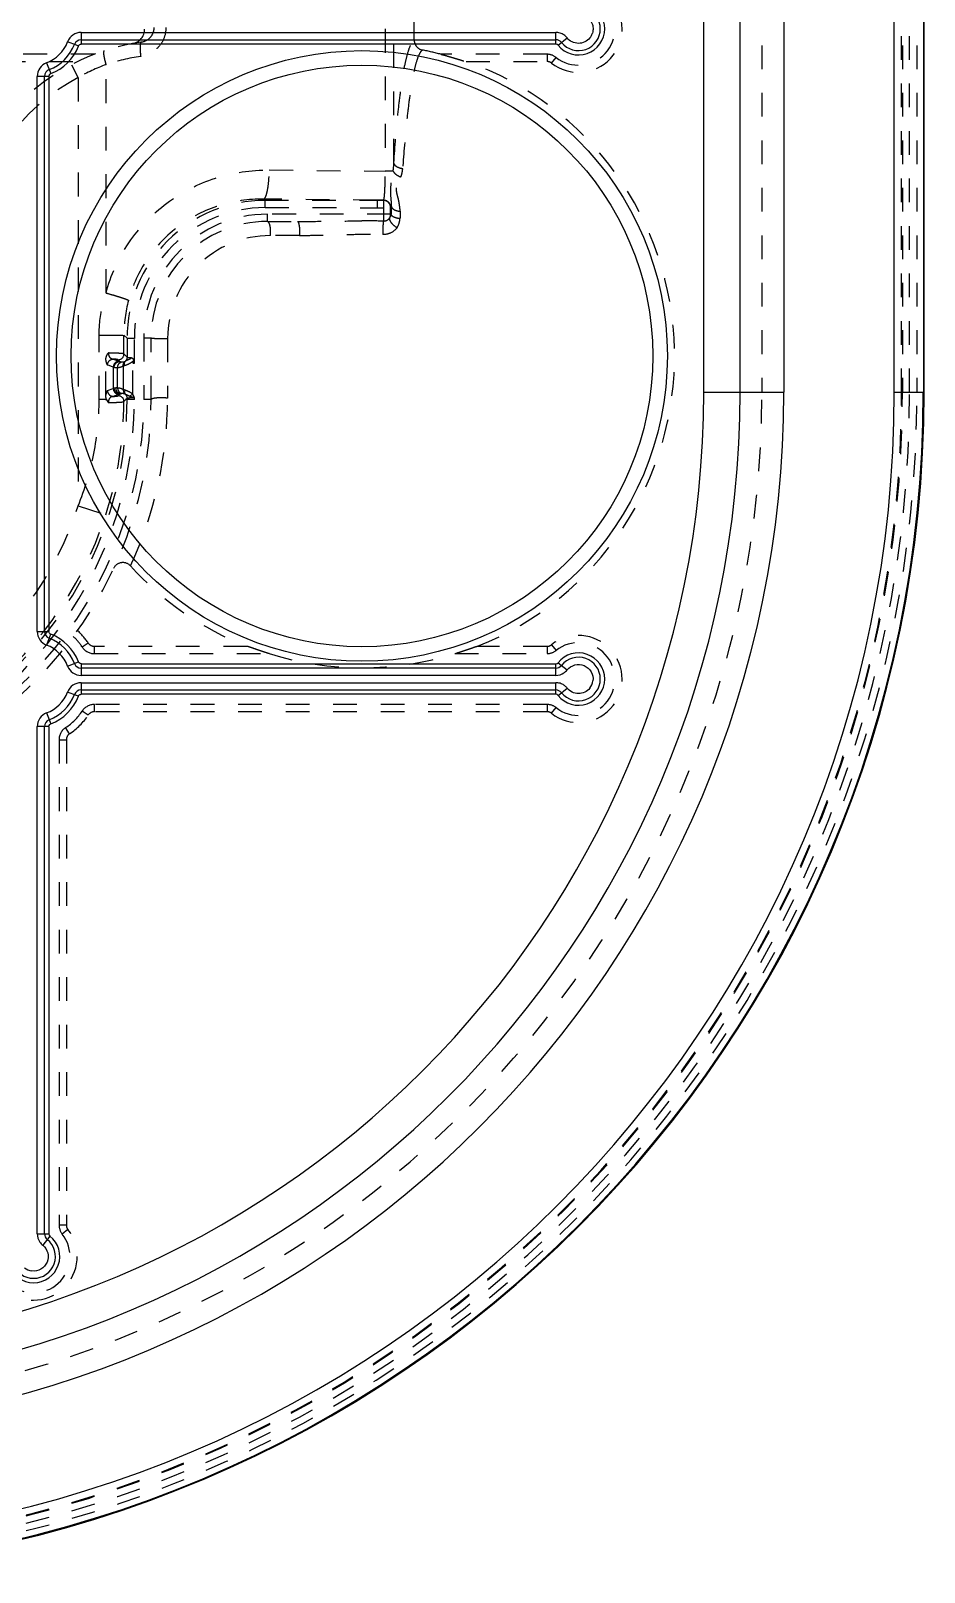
# Model space of a CAD drawing. Header units: millimetres. Extents: x -840 to 1682, y -9216 to -2117.
# Drawn here: x 1199.7 to 1261.2, y -2613 to -2507 of the extents above; entities that cross this region are included whole.
import ezdxf

# ---------------------------------------------------------------- set-up
doc = ezdxf.new("R2010")
doc.units = ezdxf.units.MM
doc.header["$LTSCALE"] = 16.335
doc.linetypes.add('HIDDEN', pattern=[0.2, 0.1, -0.1])
doc.layers.get('0').update_dxf_attribs({"linetype": 'CONTINUOUS'})
doc.layers.add('DEFAULT_2', color=8, linetype='HIDDEN')

msp = doc.modelspace()

# ---------------------------------------------------------------- linework, layer by layer
at = {"color": 7, "linetype": 'Continuous'}
for p, q in [((1246.015, -2531.862), (1246.015, -2481.862)), ((1248.515, -2531.862), (1248.515, -2481.862)), ((1251.515, -2481.862), (1251.515, -2531.862)), ((1259.117, -2531.862), (1259.117, -2481.862)), ((1261.115, -2481.862), (1261.115, -2531.862)), ((1261.171, -2531.862), (1261.171, -2481.862)), ((1203.208, -2507.112), (1235.841, -2507.112)), ((1203.208, -2507.112), (1203.208, -2507.912)), ((1235.843, -2507.912), (1235.843, -2507.112)), ((1202.885, -2507.989), (1202.274, -2507.755)), ((1203.018, -2508.051), (1202.885, -2507.989)), ((1203.208, -2507.612), (1235.843, -2507.612)), ((1235.843, -2507.912), (1203.208, -2507.912)), ((1235.999, -2507.987), (1236.623, -2507.487)), ((1200.832, -2509.198), (1201.118, -2509.945)), ((1200.989, -2510.132), (1200.189, -2510.132)), ((1200.189, -2548.317), (1200.189, -2510.132)), ((1200.689, -2548.317), (1200.689, -2510.132)), ((1200.989, -2510.143), (1200.989, -2548.317)), ((1246.015, -2531.862), (1251.515, -2531.862)), ((1259.117, -2531.862), (1261.171, -2531.862)), ((1200.189, -2548.317), (1200.989, -2548.317)), ((1201.065, -2548.64), (1200.832, -2549.251)), ((1201.127, -2548.507), (1201.065, -2548.64)), ((1202.274, -2550.693), (1203.021, -2550.407)), ((1203.208, -2550.536), (1203.208, -2551.336)), ((1203.22, -2550.536), (1235.843, -2550.536)), ((1235.843, -2551.336), (1235.843, -2550.536)), ((1235.999, -2550.461), (1236.623, -2550.961)), ((1235.843, -2550.836), (1203.208, -2550.836)), ((1235.843, -2551.336), (1203.208, -2551.336)), ((1203.208, -2551.836), (1235.841, -2551.836)), ((1203.208, -2551.836), (1203.208, -2552.636)), ((1235.843, -2552.636), (1235.843, -2551.836)), ((1202.885, -2552.712), (1202.274, -2552.479)), ((1203.018, -2552.774), (1202.885, -2552.712)), ((1203.208, -2552.336), (1235.843, -2552.336)), ((1235.843, -2552.636), (1203.208, -2552.636)), ((1235.999, -2552.711), (1236.623, -2552.211)), ((1200.832, -2553.921), (1201.118, -2554.668)), ((1200.989, -2554.855), (1200.189, -2554.855)), ((1200.189, -2589.745), (1200.189, -2554.855)), ((1200.689, -2589.745), (1200.689, -2554.855)), ((1200.989, -2554.867), (1200.989, -2589.745)), ((1200.189, -2589.745), (1200.989, -2589.745)), ((1201.064, -2589.901), (1200.564, -2590.526))]:
    msp.add_line(p, q, dxfattribs=at)
for radius in [21, 20]:
    msp.add_circle((1222.515, -2529.362), radius, dxfattribs=at)
for centre, radius, start, end in [((1237.404, -2506.862), 1.8, 218.68219, 141.31781), ((1237.404, -2506.862), 1.5, 218.68219, 141.31781), ((1203.208, -2508.112), 1, 90, 159.07517), ((1235.84, -2508.129), 1.016, 73.10685, 89.9714), ((1235.845, -2508.107), 0.994, 55.775, 73.01794), ((1237.404, -2506.862), 1, 321.31781, 343.17908), ((1199.939, -2506.862), 2.5, 290.92483, 339.07517), ((1199.939, -2506.862), 3, 290.92483, 339.07517), ((1199.939, -2506.862), 3.3, 290.92483, 338.98658), ((1203.208, -2508.112), 0.5, 90, 159.07517), ((1235.843, -2508.112), 0.5, 38.68219, 90), ((1235.843, -2508.112), 0.2, 38.68219, 90), ((1201.189, -2510.132), 1, 110.92483, 180), ((1201.189, -2510.132), 0.5, 110.92483, 180), ((1180.015, -2531.862), 81.156, 270, 0), ((1180.015, -2531.862), 81.099, 270, 0), ((1180.015, -2531.862), 79.102, 270, 0), ((1180.015, -2531.862), 71.5, 270, 0), ((1180.015, -2531.862), 68.5, 270, 0), ((1180.015, -2531.862), 66, 270, 0), ((1201.189, -2548.317), 1, 180, 249.07517), ((1201.189, -2548.317), 0.5, 180, 249.07517), ((1199.939, -2551.586), 3.3, 20.92483, 68.98658), ((1199.939, -2551.586), 2.5, 20.92483, 69.07517), ((1199.939, -2551.586), 3, 20.92483, 69.07517), ((1203.208, -2550.336), 1, 200.92483, 270), ((1203.208, -2550.336), 0.5, 200.92483, 270), ((1235.843, -2550.336), 0.2, 270, 321.31781), ((1235.843, -2550.336), 0.5, 270, 321.31781), ((1237.404, -2551.586), 1.8, 218.68219, 141.31781), ((1237.404, -2551.586), 1.5, 218.68219, 141.31781), ((1203.208, -2552.836), 1, 90, 159.07517), ((1235.84, -2552.852), 1.016, 73.10685, 89.9714), ((1235.845, -2552.831), 0.994, 55.775, 73.01794), ((1235.849, -2550.345), 0.988, 304.42455, 321.31266), ((1237.404, -2551.586), 1, 321.31781, 352.37296), ((1199.939, -2551.586), 2.5, 290.92483, 339.07517), ((1199.939, -2551.586), 3, 290.92483, 339.07517), ((1199.939, -2551.586), 3.3, 290.92483, 338.98658), ((1203.208, -2552.836), 0.5, 90, 159.07517), ((1235.843, -2552.836), 0.5, 38.68219, 90), ((1235.843, -2552.836), 0.2, 38.68219, 90), ((1235.854, -2552.815), 0.977, 42.51886, 55.70263), ((1235.876, -2552.794), 0.946, 38.68971, 42.48025), ((1201.189, -2554.855), 1, 110.92483, 180), ((1201.189, -2554.855), 0.5, 110.92483, 180), ((1199.939, -2591.306), 1.8, 128.68219, 51.31781), ((1201.189, -2589.745), 0.5, 180, 231.31781), ((1201.189, -2589.745), 0.2, 180, 231.31781), ((1199.939, -2591.306), 1.5, 128.68219, 51.31781), ((1201.179, -2589.751), 0.988, 214.42455, 231.31266), ((1199.939, -2591.306), 1, 231.31781, 262.37296)]:
    msp.add_arc(centre, radius, start, end, dxfattribs=at)
for points, knots in [([(1236.621, -2506.24), (1236.692, -2506.15), (1236.868, -2505.995), (1237.297, -2505.822), (1237.907, -2505.902), (1238.321, -2506.358), (1238.422, -2506.809), (1238.394, -2507.042), (1238.361, -2507.152)], [0, 0, 0, 0, 0.1258467, 0.2519455, 0.5000042, 0.7480695, 0.8741618, 1, 1, 1, 1]), ([(1238.184, -2507.487), (1238.091, -2507.604), (1237.849, -2507.797), (1237.398, -2507.897), (1236.948, -2507.791), (1236.708, -2507.596), (1236.615, -2507.479)], [0, 0, 0, 0, 0.250023, 0.4999614, 0.7499095, 1, 1, 1, 1]), ([(1236.62, -2550.963), (1236.753, -2550.797), (1237.141, -2550.544), (1237.823, -2550.599), (1238.337, -2551.053), (1238.423, -2551.507), (1238.395, -2551.718)], [0, 0, 0, 0, 0.2501076, 0.5000262, 0.7499522, 1, 1, 1, 1]), ([(1238.184, -2552.211), (1238.091, -2552.327), (1237.849, -2552.52), (1237.398, -2552.62), (1236.948, -2552.514), (1236.708, -2552.319), (1236.615, -2552.203)], [0, 0, 0, 0, 0.250023, 0.4999614, 0.7499095, 1, 1, 1, 1]), ([(1200.562, -2590.522), (1200.728, -2590.656), (1200.98, -2591.043), (1200.926, -2591.726), (1200.472, -2592.239), (1200.018, -2592.326), (1199.806, -2592.297)], [0, 0, 0, 0, 0.2501076, 0.5000262, 0.7499522, 1, 1, 1, 1])]:
    msp.add_open_spline(points, degree=3, knots=knots, dxfattribs=at)
for points in [[(1236.615, -2507.479), (1236.555, -2507.405), (1236.483, -2507.339), (1236.404, -2507.285)], [(1203.02, -2508.046), (1203.028, -2508.021), (1203.042, -2507.999), (1203.059, -2507.98)], [(1203.059, -2507.98), (1203.077, -2507.959), (1203.099, -2507.943), (1203.124, -2507.931)], [(1203.124, -2507.931), (1203.15, -2507.919), (1203.179, -2507.912), (1203.208, -2507.912)], [(1200.989, -2510.143), (1200.986, -2510.09), (1201.008, -2510.031), (1201.045, -2509.993)], [(1201.045, -2509.993), (1201.065, -2509.972), (1201.091, -2509.955), (1201.118, -2509.945)], [(1201.008, -2548.401), (1200.996, -2548.375), (1200.989, -2548.345), (1200.989, -2548.317)], [(1201.056, -2548.466), (1201.036, -2548.448), (1201.019, -2548.426), (1201.008, -2548.401)], [(1201.123, -2548.505), (1201.098, -2548.497), (1201.075, -2548.483), (1201.056, -2548.466)], [(1203.069, -2550.479), (1203.048, -2550.459), (1203.032, -2550.434), (1203.021, -2550.407)], [(1203.22, -2550.536), (1203.167, -2550.538), (1203.108, -2550.517), (1203.069, -2550.479)], [(1235.843, -2551.336), (1236.039, -2551.336), (1236.244, -2551.273), (1236.406, -2551.162)], [(1203.02, -2552.769), (1203.028, -2552.745), (1203.042, -2552.722), (1203.059, -2552.703)], [(1203.059, -2552.703), (1203.077, -2552.683), (1203.099, -2552.666), (1203.124, -2552.654)], [(1203.124, -2552.654), (1203.15, -2552.642), (1203.179, -2552.636), (1203.208, -2552.636)], [(1200.989, -2554.867), (1200.986, -2554.813), (1201.008, -2554.754), (1201.045, -2554.716)], [(1201.045, -2554.716), (1201.065, -2554.695), (1201.091, -2554.678), (1201.118, -2554.668)], [(1200.189, -2589.745), (1200.189, -2589.941), (1200.252, -2590.146), (1200.363, -2590.308)]]:
    msp.add_open_spline(points, degree=3, dxfattribs=at)
at = {"layer": 'DEFAULT_2', "color": 8, "linetype": 'HIDDEN'}
for p, q in [((1250.015, -2481.862), (1250.015, -2531.862)), ((1259.619, -2531.862), (1259.619, -2481.862)), ((1259.674, -2481.862), (1259.674, -2531.862)), ((1260.173, -2531.862), (1260.173, -2481.862)), ((1260.672, -2481.862), (1260.672, -2531.862)), ((1224.117, -2497.072), (1224.117, -2516.653)), ((1224.71, -2516.072), (1224.71, -2497.653)), ((1226.109, -2507.637), (1226.109, -2506.088)), ((1204.13, -2508.612), (1182.941, -2508.612)), ((1184.67, -2509.112), (1202.977, -2509.112)), ((1202.535, -2509.335), (1203.001, -2510.221)), ((1204.916, -2525.034), (1204.916, -2509.325)), ((1235.239, -2508.612), (1227.941, -2508.612)), ((1229.67, -2509.112), (1235.239, -2509.112)), ((1235.239, -2508.612), (1235.239, -2509.112)), ((1235.548, -2509.22), (1235.857, -2508.827)), ((1203.001, -2510.221), (1203.001, -2539.68)), ((1216.141, -2516.571), (1224.117, -2516.653)), ((1224.657, -2516.653), (1224.117, -2516.653)), ((1223.548, -2518.648), (1215.759, -2518.569)), ((1215.759, -2518.569), (1215.852, -2518.662)), ((1223.99, -2518.664), (1215.852, -2518.662)), ((1215.852, -2519.162), (1215.852, -2518.662)), ((1223.548, -2518.648), (1223.563, -2518.662)), ((1224.005, -2518.654), (1223.548, -2518.648)), ((1223.99, -2518.664), (1223.988, -2520.083)), ((1223.99, -2518.664), (1224.005, -2518.654)), ((1215.854, -2519.162), (1224.487, -2519.163)), ((1224.517, -2519.612), (1216.015, -2519.612)), ((1216.015, -2520.112), (1216.015, -2519.612)), ((1224.487, -2519.163), (1224.502, -2519.153)), ((1224.487, -2519.612), (1224.487, -2519.163)), ((1216.015, -2520.112), (1218.073, -2520.112)), ((1218.213, -2521.082), (1216.22, -2521.082)), ((1204.445, -2527.937), (1206.153, -2527.937)), ((1204.445, -2532.362), (1204.445, -2527.937)), ((1206.365, -2528.149), (1206.153, -2527.938)), ((1206.153, -2529.226), (1206.153, -2527.938)), ((1206.365, -2528.149), (1206.865, -2528.149)), ((1206.365, -2528.149), (1206.365, -2529.438)), ((1206.865, -2529.862), (1206.865, -2528.151)), ((1207.515, -2528.112), (1208.015, -2528.112)), ((1207.515, -2528.112), (1207.515, -2532.362)), ((1208.015, -2532.362), (1208.015, -2528.112)), ((1209.15, -2528.152), (1209.15, -2532.268)), ((1205.418, -2529.578), (1205.815, -2529.726)), ((1206.153, -2529.226), (1206.365, -2529.438)), ((1204.897, -2532.068), (1204.897, -2529.657)), ((1205.418, -2530.126), (1205.022, -2529.978)), ((1205.418, -2530.126), (1205.418, -2531.599)), ((1205.716, -2531.565), (1205.716, -2530.16)), ((1205.871, -2529.743), (1205.754, -2529.626)), ((1206.104, -2530.043), (1206.104, -2531.681)), ((1206.756, -2531.985), (1206.756, -2529.862)), ((1206.756, -2529.862), (1206.865, -2529.862)), ((1205.022, -2531.747), (1205.418, -2531.599)), ((1204.897, -2532.362), (1204.445, -2532.362)), ((1205.815, -2531.999), (1205.418, -2532.146)), ((1205.753, -2532.099), (1205.871, -2531.982)), ((1206.29, -2532.362), (1206.153, -2532.501)), ((1206.365, -2532.287), (1206.29, -2532.362)), ((1206.865, -2532.362), (1206.29, -2532.362)), ((1206.365, -2532.287), (1206.365, -2532.362)), ((1206.5, -2532.12), (1206.756, -2531.984)), ((1206.865, -2532.362), (1206.865, -2532.242)), ((1208.015, -2532.362), (1207.515, -2532.362)), ((1203.001, -2539.68), (1204.901, -2540.294)), ((1203.697, -2549.111), (1203.28, -2549.386)), ((1214.621, -2549.336), (1204.115, -2549.336)), ((1204.115, -2549.836), (1204.115, -2549.336)), ((1235.239, -2549.336), (1230.409, -2549.336)), ((1235.239, -2549.336), (1235.239, -2549.836)), ((1235.548, -2549.229), (1235.857, -2549.621)), ((1204.115, -2549.836), (1216.124, -2549.836)), ((1228.906, -2549.836), (1235.239, -2549.836)), ((1203.697, -2554.061), (1203.28, -2553.786)), ((1235.239, -2553.336), (1204.115, -2553.336)), ((1204.115, -2553.836), (1204.115, -2553.336)), ((1235.239, -2553.836), (1204.115, -2553.836)), ((1235.239, -2553.336), (1235.239, -2553.836)), ((1235.548, -2553.943), (1235.857, -2553.55)), ((1202.414, -2555.344), (1202.139, -2554.926)), ((1201.689, -2555.762), (1202.189, -2555.762)), ((1201.689, -2555.762), (1201.689, -2589.141)), ((1202.189, -2555.762), (1202.189, -2589.141)), ((1202.189, -2589.141), (1201.689, -2589.141)), ((1202.296, -2589.45), (1201.903, -2589.76))]:
    msp.add_line(p, q, dxfattribs=at)
for centre, radius, start, end in [((1237.404, -2506.862), 3, 231.78679, 128.21321), ((1237.404, -2506.862), 2.5, 231.78679, 128.21321), ((1206.57, -2506.885), 1.001, 280.55915, 359.96707), ((1209.515, -2522.612), 15, 98.29321, 172.70984), ((1222.515, -2529.362), 21.448, 75.34658, 78.82485), ((1209.08, -2520.718), 12.131, 110.07494, 120.07405), ((1209.331, -2522.643), 14.031, 98.30425, 108.34166), ((1222.515, -2529.362), 21.494, 291.68315, 70.40988), ((1235.239, -2509.612), 1, 51.78679, 90), ((1235.239, -2509.612), 0.5, 51.78679, 90), ((1209.515, -2522.612), 14, 117.73192, 172.70994), ((1215.849, -2528.147), 9.484, 89.98264, 180.01796), ((1398.954, -2519.152), 175.392, 179.84008, 180.0032), ((1215.848, -2528.145), 8.983, 89.9616, 180.03924), ((1216.015, -2528.112), 8.5, 90, 180), ((1222.478, -2676.833), 156.757, 89.44773, 89.98601), ((1399.582, -2527.259), 175.232, 177.32875, 177.499), ((1394.774, -2527.33), 169.807, 177.32868, 177.49891), ((1216.015, -2528.112), 8, 90, 180), ((1216.22, -2528.151), 7.07, 89.99758, 180.00279), ((1215.507, -2527.928), 9.353, 165.19692, 180.05909), ((1205.753, -2529.225), 0.401, 270.16786, 359.83214), ((1205.661, -2532.464), 0.901, 86.50098, 95.22494), ((1180.015, -2531.862), 80.657, 270, 0), ((1180.015, -2531.862), 80.158, 270, 360), ((1180.015, -2531.862), 79.659, 270, 0), ((1180.015, -2531.862), 79.603, 270, 0), ((1180.015, -2531.862), 70, 270, 0), ((1180.515, -2532.362), 27.5, 270.00009, 0), ((1180.515, -2532.362), 27, 270, 0), ((1180.314, -2532.362), 26.051, 270.4641, 0), ((1180.314, -2532.362), 26.55, 270.46255, 360), ((1180.334, -2532.351), 25.819, 342.08425, 359.66724), ((1205.718, -2532.052), 0.823, 202.177, 219.01327), ((1205.752, -2532.5), 0.401, 359.86224, 89.83426), ((1206.025, -2532.385), 0.432, 93.503, 103.2733), ((1181.839, -2532.268), 27.311, 335.01557, 359.99991), ((1180.314, -2532.362), 23.837, 270.46774, 342.12308), ((1180.314, -2532.362), 25.834, 270.4641, 342.12166), ((1206.076, -2544.274), 0.7, 42.23147, 155.02877), ((1222.515, -2529.362), 21.494, 222.20942, 248.31685), ((1199.939, -2551.586), 4, 33.36701, 47.01889), ((1199.939, -2551.586), 4.5, 33.36701, 47.81824), ((1237.404, -2551.586), 3, 231.78679, 128.21321), ((1204.115, -2548.836), 1, 213.36701, 270), ((1204.115, -2548.836), 0.5, 213.36701, 270), ((1235.239, -2548.836), 0.5, 270, 308.21321), ((1235.239, -2548.836), 1, 270, 308.21321), ((1237.404, -2551.586), 2.5, 231.78679, 128.21321), ((1222.515, -2529.362), 21.448, 252.66362, 287.33638), ((1199.939, -2551.586), 4, 303.36701, 326.63299), ((1204.115, -2554.336), 1, 90, 146.63299), ((1204.115, -2554.336), 0.5, 90, 146.63299), ((1235.239, -2554.336), 1, 51.78679, 90), ((1235.239, -2554.336), 0.5, 51.78679, 90), ((1202.689, -2555.762), 1, 123.36701, 180), ((1199.939, -2551.586), 4.5, 303.36701, 326.63299), ((1202.689, -2555.762), 0.5, 123.36701, 180), ((1199.939, -2591.306), 3, 141.78679, 38.21321), ((1199.939, -2591.306), 2.5, 141.78679, 38.21321), ((1202.689, -2589.141), 1, 180, 218.21321), ((1202.689, -2589.141), 0.5, 180, 218.21321)]:
    msp.add_arc(centre, radius, start, end, dxfattribs=at)
for points, knots in [([(1209.036, -2506.776), (1209.036, -2507.016), (1208.947, -2507.499), (1208.568, -2508.123), (1207.998, -2508.573), (1207.538, -2508.725), (1207.304, -2508.759)], [0, 0, 0, 0, 0.2519236, 0.5027164, 0.7519919, 1, 1, 1, 1]), ([(1207.756, -2507.62), (1207.897, -2507.532), (1208.139, -2507.281), (1208.229, -2506.943), (1208.229, -2506.776)], [0, 0, 0, 0, 0.4983507, 1, 1, 1, 1]), ([(1204.792, -2508.375), (1204.781, -2508.379), (1204.759, -2508.407), (1204.748, -2508.47), (1204.747, -2508.563), (1204.765, -2508.741), (1204.819, -2509), (1204.88, -2509.214), (1204.916, -2509.325)], [0, 0, 0, 0, 0.0368578, 0.0983585, 0.1930969, 0.3198412, 0.64506, 1, 1, 1, 1]), ([(1207.352, -2507.769), (1207.32, -2507.774), (1207.288, -2507.851), (1207.27, -2507.949), (1207.255, -2508.138), (1207.264, -2508.409), (1207.288, -2508.64), (1207.304, -2508.759)], [0, 0, 0, 0, 0.0953573, 0.1900492, 0.3170976, 0.64413, 1, 1, 1, 1]), ([(1224.71, -2516.072), (1224.786, -2514.948), (1224.913, -2513.355), (1225.14, -2511.367), (1225.311, -2510.175), (1225.49, -2509.201), (1225.675, -2508.459), (1225.843, -2507.988), (1225.992, -2507.741), (1226.07, -2507.662), (1226.109, -2507.637)], [0, 0, 0, 0, 0.3918357, 0.5558484, 0.6960517, 0.8110533, 0.8999051, 0.9622494, 0.9839094, 1, 1, 1, 1]), ([(1226.672, -2508.321), (1226.634, -2508.345), (1226.559, -2508.422), (1226.414, -2508.66), (1226.251, -2509.116), (1226.072, -2509.834), (1225.898, -2510.777), (1225.732, -2511.932), (1225.513, -2513.859), (1225.39, -2515.402), (1225.317, -2516.491)], [0, 0, 0, 0, 0.0160487, 0.0376614, 0.0999226, 0.1887206, 0.3037025, 0.4439203, 0.6079819, 1, 1, 1, 1]), ([(1226.109, -2507.637), (1226.109, -2507.794), (1226.222, -2508.118), (1226.518, -2508.291), (1226.672, -2508.321)], [0, 0, 0, 0, 0.5000056, 1, 1, 1, 1]), ([(1227.941, -2508.612), (1228.098, -2508.654), (1228.333, -2508.717), (1228.644, -2508.806), (1228.875, -2508.874), (1229.102, -2508.942), (1229.288, -2508.999), (1229.43, -2509.044), (1229.528, -2509.073), (1229.601, -2509.096), (1229.647, -2509.108), (1229.664, -2509.112), (1229.67, -2509.112)], [0, 0, 0, 0, 0.2705832, 0.405386, 0.5393705, 0.6717594, 0.8007891, 0.8627014, 0.9209621, 0.9712322, 0.9898374, 1, 1, 1, 1]), ([(1204.916, -2525.034), (1205.239, -2523.81), (1206.308, -2521.46), (1208.971, -2518.687), (1212.371, -2516.937), (1214.894, -2516.559), (1216.141, -2516.571)], [0, 0, 0, 0, 0.2519783, 0.502501, 0.7516308, 1, 1, 1, 1]), ([(1215.758, -2518.569), (1215.786, -2518.561), (1215.844, -2518.507), (1215.908, -2518.382), (1215.972, -2518.188), (1216.054, -2517.818), (1216.119, -2517.271), (1216.139, -2516.81), (1216.141, -2516.571)], [0, 0, 0, 0, 0.0405997, 0.106912, 0.2050104, 0.333116, 0.6550211, 1, 1, 1, 1]), ([(1224.005, -2518.653), (1224.01, -2518.648), (1224.018, -2518.629), (1224.029, -2518.592), (1224.04, -2518.538), (1224.055, -2518.434), (1224.072, -2518.264), (1224.088, -2518.018), (1224.101, -2517.723), (1224.114, -2517.262), (1224.118, -2516.901), (1224.117, -2516.653)], [0, 0, 0, 0, 0.0107242, 0.0297203, 0.0570992, 0.0927505, 0.1878672, 0.3118269, 0.4605966, 0.6290747, 1, 1, 1, 1]), ([(1224.54, -2519.092), (1224.555, -2518.953), (1224.53, -2518.622), (1224.472, -2518.048), (1224.532, -2517.37), (1224.622, -2516.891), (1224.657, -2516.653)], [0, 0, 0, 0, 0.1713198, 0.4038049, 0.7052051, 1, 1, 1, 1]), ([(1224.657, -2516.653), (1224.665, -2516.605), (1224.692, -2516.413), (1224.706, -2516.218), (1224.71, -2516.072)], [0, 0, 0, 0, 0.2475185, 1, 1, 1, 1]), ([(1224.657, -2516.653), (1224.705, -2516.743), (1224.869, -2516.911), (1225.074, -2517.014), (1225.192, -2517.054)], [0, 0, 0, 0, 0.4508696, 1, 1, 1, 1]), ([(1225.317, -2516.491), (1225.241, -2516.482), (1225.095, -2516.447), (1224.861, -2516.342), (1224.723, -2516.181), (1224.71, -2516.072)], [0, 0, 0, 0, 0.2933599, 0.5753507, 1, 1, 1, 1]), ([(1225.192, -2517.054), (1225.21, -2517.008), (1225.273, -2516.826), (1225.307, -2516.635), (1225.317, -2516.491)], [0, 0, 0, 0, 0.2529874, 1, 1, 1, 1]), ([(1225.152, -2519.416), (1225.137, -2519.312), (1225.113, -2519.103), (1225.071, -2518.79), (1224.999, -2518.484), (1224.92, -2518.184), (1224.872, -2517.881), (1224.904, -2517.578), (1225.013, -2517.297), (1225.127, -2517.13), (1225.192, -2517.054)], [0, 0, 0, 0, 0.1285043, 0.256207, 0.3844143, 0.5118411, 0.6352256, 0.7561005, 0.8778342, 1, 1, 1, 1]), ([(1215.758, -2518.569), (1214.727, -2518.555), (1212.641, -2518.861), (1209.825, -2520.297), (1207.617, -2522.584), (1206.732, -2524.526), (1206.464, -2525.538)], [0, 0, 0, 0, 0.2483781, 0.4974516, 0.7479548, 1, 1, 1, 1]), ([(1224.487, -2519.163), (1224.486, -2519.036), (1224.38, -2518.772), (1224.117, -2518.665), (1223.99, -2518.664)], [0, 0, 0, 0, 0.50043, 1, 1, 1, 1]), ([(1224.502, -2519.153), (1224.502, -2519.026), (1224.395, -2518.762), (1224.132, -2518.655), (1224.005, -2518.654)], [0, 0, 0, 0, 0.5003555, 1, 1, 1, 1]), ([(1218.073, -2520.113), (1218.81, -2520.113), (1220.291, -2520.089), (1221.772, -2520.076), (1222.516, -2520.076)], [0, 0, 0, 0, 0.4979864, 1, 1, 1, 1]), ([(1223.988, -2520.083), (1224.071, -2520.085), (1224.237, -2520.052), (1224.367, -2519.942), (1224.411, -2519.877)], [0, 0, 0, 0, 0.5125816, 1, 1, 1, 1]), ([(1224.403, -2519.908), (1224.396, -2519.954), (1224.431, -2520.07), (1224.542, -2520.233), (1224.716, -2520.394), (1224.853, -2520.492), (1224.925, -2520.534)], [0, 0, 0, 0, 0.1642352, 0.4051198, 0.7019119, 1, 1, 1, 1]), ([(1224.411, -2519.877), (1224.426, -2519.857), (1224.478, -2519.777), (1224.509, -2519.683), (1224.517, -2519.612)], [0, 0, 0, 0, 0.2564225, 1, 1, 1, 1]), ([(1224.502, -2519.153), (1224.506, -2519.151), (1224.524, -2519.134), (1224.533, -2519.111), (1224.54, -2519.092)], [0, 0, 0, 0, 0.1739727, 1, 1, 1, 1]), ([(1225.129, -2519.92), (1225.052, -2519.913), (1224.905, -2519.887), (1224.712, -2519.822), (1224.576, -2519.731), (1224.523, -2519.65), (1224.517, -2519.612)], [0, 0, 0, 0, 0.3241418, 0.6183509, 0.8424715, 1, 1, 1, 1]), ([(1224.54, -2519.092), (1224.547, -2519.133), (1224.602, -2519.22), (1224.741, -2519.316), (1224.933, -2519.383), (1225.077, -2519.409), (1225.152, -2519.416)], [0, 0, 0, 0, 0.1684047, 0.3990632, 0.6894261, 1, 1, 1, 1]), ([(1224.925, -2520.534), (1224.955, -2520.489), (1225.065, -2520.3), (1225.122, -2520.082), (1225.129, -2519.92)], [0, 0, 0, 0, 0.253577, 1, 1, 1, 1]), ([(1216.237, -2520.812), (1216.237, -2520.719), (1216.227, -2520.554), (1216.19, -2520.362), (1216.146, -2520.242), (1216.105, -2520.163), (1216.051, -2520.113), (1216.015, -2520.113)], [0, 0, 0, 0, 0.3629245, 0.6450695, 0.7596755, 0.8600343, 1, 1, 1, 1]), ([(1216.22, -2521.082), (1216.223, -2521.06), (1216.233, -2520.971), (1216.237, -2520.881), (1216.237, -2520.812)], [0, 0, 0, 0, 0.2413459, 1, 1, 1, 1]), ([(1218.073, -2520.113), (1218.101, -2520.113), (1218.137, -2520.171), (1218.163, -2520.245), (1218.194, -2520.37), (1218.218, -2520.56), (1218.224, -2520.722), (1218.224, -2520.812)], [0, 0, 0, 0, 0.1155454, 0.2168225, 0.3404712, 0.632048, 1, 1, 1, 1]), ([(1218.224, -2520.812), (1218.224, -2520.835), (1218.223, -2520.925), (1218.219, -2521.015), (1218.213, -2521.082)], [0, 0, 0, 0, 0.2550168, 1, 1, 1, 1]), ([(1218.213, -2521.082), (1218.685, -2521.07), (1219.636, -2521.052), (1221.066, -2521.019), (1222.502, -2520.982), (1223.463, -2520.988), (1223.942, -2521.014)], [0, 0, 0, 0, 0.2475388, 0.4975564, 0.7488163, 1, 1, 1, 1]), ([(1223.983, -2520.113), (1223.975, -2520.169), (1223.964, -2520.3), (1223.946, -2520.6), (1223.941, -2520.844), (1223.942, -2521.014)], [0, 0, 0, 0, 0.1878049, 0.4367764, 1, 1, 1, 1]), ([(1224.925, -2520.534), (1224.822, -2520.686), (1224.519, -2520.941), (1224.135, -2521.018), (1223.942, -2521.014)], [0, 0, 0, 0, 0.4874383, 1, 1, 1, 1]), ([(1204.445, -2527.937), (1204.445, -2527.691), (1204.484, -2526.709), (1204.684, -2525.733), (1204.916, -2525.034)], [0, 0, 0, 0, 0.2505081, 1, 1, 1, 1]), ([(1204.916, -2525.034), (1205.114, -2525.088), (1205.402, -2525.169), (1205.767, -2525.279), (1205.998, -2525.352), (1206.185, -2525.416), (1206.325, -2525.466), (1206.411, -2525.505), (1206.455, -2525.526), (1206.464, -2525.538)], [0, 0, 0, 0, 0.3777198, 0.5502271, 0.7010928, 0.8235076, 0.9143276, 0.9722812, 1, 1, 1, 1]), ([(1208.016, -2528.112), (1208.016, -2528.119), (1208.044, -2528.127), (1208.083, -2528.135), (1208.156, -2528.143), (1208.244, -2528.15), (1208.347, -2528.156), (1208.505, -2528.161), (1208.629, -2528.163), (1208.715, -2528.163)], [0, 0, 0, 0, 0.0259397, 0.0922077, 0.195302, 0.3265693, 0.4734823, 0.6309835, 1, 1, 1, 1]), ([(1208.715, -2528.163), (1208.754, -2528.163), (1208.899, -2528.162), (1209.044, -2528.158), (1209.15, -2528.152)], [0, 0, 0, 0, 0.2642022, 1, 1, 1, 1]), ([(1204.897, -2529.657), (1204.897, -2529.566), (1204.93, -2529.385), (1205.022, -2529.227), (1205.078, -2529.158)], [0, 0, 0, 0, 0.5060686, 1, 1, 1, 1]), ([(1205.022, -2529.978), (1205.023, -2529.876), (1205.107, -2529.666), (1205.317, -2529.579), (1205.418, -2529.578)], [0, 0, 0, 0, 0.5014763, 1, 1, 1, 1]), ([(1206.153, -2529.226), (1206.145, -2529.219), (1206.111, -2529.213), (1206.049, -2529.202), (1205.953, -2529.193), (1205.828, -2529.184), (1205.675, -2529.175), (1205.421, -2529.165), (1205.22, -2529.161), (1205.078, -2529.158)], [0, 0, 0, 0, 0.0299533, 0.0895883, 0.1785666, 0.2956519, 0.4389168, 0.6062797, 1, 1, 1, 1]), ([(1205.078, -2529.158), (1205.083, -2529.234), (1205.099, -2529.363), (1205.22, -2529.533), (1205.347, -2529.568), (1205.418, -2529.578)], [0, 0, 0, 0, 0.3831159, 0.6381433, 1, 1, 1, 1]), ([(1205.754, -2529.626), (1205.746, -2529.618), (1205.71, -2529.61), (1205.645, -2529.598), (1205.542, -2529.588), (1205.463, -2529.581), (1205.418, -2529.578)], [0, 0, 0, 0, 0.0989839, 0.3007005, 0.6031986, 1, 1, 1, 1]), ([(1206.667, -2529.479), (1206.669, -2529.493), (1206.649, -2529.52), (1206.607, -2529.554), (1206.547, -2529.582), (1206.48, -2529.615), (1206.402, -2529.651), (1206.323, -2529.686), (1206.265, -2529.712), (1206.244, -2529.724)], [0, 0, 0, 0, 0.0867373, 0.1713983, 0.3314282, 0.4818185, 0.6204159, 0.8512379, 1, 1, 1, 1]), ([(1206.365, -2529.438), (1206.367, -2529.441), (1206.377, -2529.446), (1206.406, -2529.455), (1206.466, -2529.465), (1206.557, -2529.474), (1206.628, -2529.477), (1206.667, -2529.479)], [0, 0, 0, 0, 0.0354954, 0.0991961, 0.3090184, 0.615389, 1, 1, 1, 1]), ([(1206.667, -2529.479), (1206.707, -2529.497), (1206.785, -2529.55), (1206.814, -2529.643), (1206.815, -2529.688)], [0, 0, 0, 0, 0.4948913, 1, 1, 1, 1]), ([(1204.897, -2529.657), (1204.904, -2529.706), (1204.919, -2529.789), (1204.95, -2529.899), (1204.99, -2529.966), (1205.022, -2529.978)], [0, 0, 0, 0, 0.4209628, 0.7084101, 1, 1, 1, 1]), ([(1205.815, -2529.726), (1205.714, -2529.727), (1205.504, -2529.814), (1205.419, -2530.024), (1205.418, -2530.126)], [0, 0, 0, 0, 0.4982996, 1, 1, 1, 1]), ([(1205.48, -2530.142), (1205.474, -2530.141), (1205.453, -2530.136), (1205.433, -2530.131), (1205.418, -2530.126)], [0, 0, 0, 0, 0.2849575, 1, 1, 1, 1]), ([(1205.48, -2530.142), (1205.481, -2530.041), (1205.564, -2529.833), (1205.771, -2529.744), (1205.871, -2529.743)], [0, 0, 0, 0, 0.5036546, 1, 1, 1, 1]), ([(1205.48, -2530.142), (1205.496, -2530.146), (1205.573, -2530.161), (1205.653, -2530.164), (1205.716, -2530.16)], [0, 0, 0, 0, 0.201282, 1, 1, 1, 1]), ([(1205.716, -2530.16), (1205.715, -2530.076), (1205.765, -2529.901), (1205.916, -2529.792), (1205.999, -2529.771)], [0, 0, 0, 0, 0.497156, 1, 1, 1, 1]), ([(1205.716, -2530.16), (1205.749, -2530.158), (1205.884, -2530.142), (1206.016, -2530.096), (1206.104, -2530.043)], [0, 0, 0, 0, 0.2414654, 1, 1, 1, 1]), ([(1205.815, -2529.726), (1205.819, -2529.728), (1205.837, -2529.734), (1205.856, -2529.739), (1205.871, -2529.743)], [0, 0, 0, 0, 0.2157566, 1, 1, 1, 1]), ([(1205.871, -2529.743), (1205.88, -2529.746), (1205.921, -2529.761), (1205.965, -2529.769), (1205.999, -2529.771)], [0, 0, 0, 0, 0.2130759, 1, 1, 1, 1]), ([(1205.999, -2529.771), (1206.054, -2529.774), (1206.13, -2529.77), (1206.201, -2529.746), (1206.219, -2529.739)], [0, 0, 0, 0, 0.7426255, 1, 1, 1, 1]), ([(1206.104, -2530.043), (1206.102, -2530.014), (1206.107, -2529.903), (1206.159, -2529.793), (1206.219, -2529.739)], [0, 0, 0, 0, 0.2660211, 1, 1, 1, 1]), ([(1206.104, -2530.043), (1206.112, -2530.042), (1206.147, -2530.032), (1206.182, -2530.02), (1206.21, -2530.01)], [0, 0, 0, 0, 0.1994088, 1, 1, 1, 1]), ([(1206.21, -2530.01), (1206.202, -2529.984), (1206.181, -2529.889), (1206.197, -2529.777), (1206.244, -2529.724)], [0, 0, 0, 0, 0.2816275, 1, 1, 1, 1]), ([(1206.21, -2530.01), (1206.297, -2529.979), (1206.489, -2529.91), (1206.666, -2529.807), (1206.756, -2529.741)], [0, 0, 0, 0, 0.4520076, 1, 1, 1, 1]), ([(1206.219, -2529.739), (1206.221, -2529.738), (1206.23, -2529.734), (1206.238, -2529.729), (1206.244, -2529.724)], [0, 0, 0, 0, 0.1962393, 1, 1, 1, 1]), ([(1206.757, -2529.862), (1206.781, -2529.842), (1206.824, -2529.788), (1206.824, -2529.718), (1206.815, -2529.688)], [0, 0, 0, 0, 0.5012605, 1, 1, 1, 1]), ([(1205.418, -2531.599), (1205.423, -2531.598), (1205.443, -2531.591), (1205.464, -2531.586), (1205.48, -2531.582)], [0, 0, 0, 0, 0.2152184, 1, 1, 1, 1]), ([(1205.418, -2531.599), (1205.419, -2531.701), (1205.504, -2531.911), (1205.713, -2531.998), (1205.815, -2531.999)], [0, 0, 0, 0, 0.5012476, 1, 1, 1, 1]), ([(1205.579, -2531.567), (1205.57, -2531.568), (1205.537, -2531.571), (1205.504, -2531.577), (1205.48, -2531.582)], [0, 0, 0, 0, 0.2775575, 1, 1, 1, 1]), ([(1205.871, -2531.982), (1205.772, -2531.981), (1205.564, -2531.892), (1205.482, -2531.684), (1205.48, -2531.582)], [0, 0, 0, 0, 0.4960953, 1, 1, 1, 1]), ([(1205.579, -2531.567), (1205.58, -2531.662), (1205.65, -2531.857), (1205.834, -2531.955), (1205.926, -2531.965)], [0, 0, 0, 0, 0.5068549, 1, 1, 1, 1]), ([(1205.716, -2531.565), (1205.715, -2531.652), (1205.767, -2531.827), (1205.919, -2531.933), (1205.999, -2531.954)], [0, 0, 0, 0, 0.5110252, 1, 1, 1, 1]), ([(1206.104, -2531.681), (1206.074, -2531.663), (1205.952, -2531.601), (1205.816, -2531.571), (1205.716, -2531.565)], [0, 0, 0, 0, 0.2644712, 1, 1, 1, 1]), ([(1206.104, -2531.681), (1206.102, -2531.71), (1206.107, -2531.82), (1206.158, -2531.931), (1206.219, -2531.986)], [0, 0, 0, 0, 0.2581421, 1, 1, 1, 1]), ([(1206.21, -2531.715), (1206.2, -2531.711), (1206.165, -2531.699), (1206.13, -2531.688), (1206.104, -2531.681)], [0, 0, 0, 0, 0.2987109, 1, 1, 1, 1]), ([(1206.21, -2531.715), (1206.202, -2531.741), (1206.181, -2531.836), (1206.197, -2531.948), (1206.244, -2532.001)], [0, 0, 0, 0, 0.2816237, 1, 1, 1, 1]), ([(1206.756, -2531.984), (1206.71, -2531.95), (1206.596, -2531.873), (1206.41, -2531.788), (1206.273, -2531.736), (1206.21, -2531.715)], [0, 0, 0, 0, 0.2793852, 0.6748349, 1, 1, 1, 1]), ([(1203.001, -2539.68), (1203.47, -2538.516), (1204.196, -2536.109), (1204.445, -2533.606), (1204.445, -2532.362)], [0, 0, 0, 0, 0.5023063, 1, 1, 1, 1]), ([(1205.022, -2531.747), (1204.99, -2531.759), (1204.95, -2531.826), (1204.919, -2531.936), (1204.904, -2532.019), (1204.897, -2532.068)], [0, 0, 0, 0, 0.2916215, 0.5789713, 1, 1, 1, 1]), ([(1204.897, -2532.362), (1204.904, -2532.371), (1204.927, -2532.385), (1204.948, -2532.371), (1204.956, -2532.362)], [0, 0, 0, 0, 0.4984116, 1, 1, 1, 1]), ([(1205.022, -2531.747), (1205.023, -2531.849), (1205.107, -2532.059), (1205.317, -2532.146), (1205.418, -2532.146)], [0, 0, 0, 0, 0.5014795, 1, 1, 1, 1]), ([(1205.418, -2532.146), (1205.377, -2532.152), (1205.293, -2532.168), (1205.12, -2532.279), (1205.08, -2532.456), (1205.078, -2532.57)], [0, 0, 0, 0, 0.2082116, 0.4262669, 1, 1, 1, 1]), ([(1205.078, -2532.57), (1205.22, -2532.567), (1205.421, -2532.562), (1205.674, -2532.551), (1205.828, -2532.543), (1205.953, -2532.534), (1206.049, -2532.525), (1206.111, -2532.514), (1206.144, -2532.508), (1206.153, -2532.501)], [0, 0, 0, 0, 0.3936489, 0.5610097, 0.7042725, 0.8213586, 0.9103644, 0.9700511, 1, 1, 1, 1]), ([(1205.418, -2532.146), (1205.463, -2532.143), (1205.542, -2532.137), (1205.644, -2532.127), (1205.71, -2532.115), (1205.745, -2532.107), (1205.753, -2532.099)], [0, 0, 0, 0, 0.3965529, 0.6989468, 0.9007587, 1, 1, 1, 1]), ([(1205.871, -2531.982), (1205.866, -2531.983), (1205.847, -2531.988), (1205.828, -2531.994), (1205.815, -2531.999)], [0, 0, 0, 0, 0.284415, 1, 1, 1, 1]), ([(1205.926, -2531.965), (1205.921, -2531.966), (1205.903, -2531.971), (1205.884, -2531.977), (1205.871, -2531.982)], [0, 0, 0, 0, 0.2702689, 1, 1, 1, 1]), ([(1206.219, -2531.986), (1206.201, -2531.979), (1206.13, -2531.956), (1206.054, -2531.951), (1205.999, -2531.954)], [0, 0, 0, 0, 0.2572635, 1, 1, 1, 1]), ([(1206.244, -2532.001), (1206.242, -2531.999), (1206.234, -2531.994), (1206.225, -2531.989), (1206.219, -2531.986)], [0, 0, 0, 0, 0.3040493, 1, 1, 1, 1]), ([(1206.5, -2532.119), (1206.448, -2532.094), (1206.363, -2532.055), (1206.275, -2532.019), (1206.244, -2532.001)], [0, 0, 0, 0, 0.6167425, 1, 1, 1, 1]), ([(1206.865, -2532.242), (1206.803, -2532.242), (1206.688, -2532.244), (1206.552, -2532.251), (1206.463, -2532.261), (1206.416, -2532.268), (1206.385, -2532.276), (1206.368, -2532.282), (1206.365, -2532.287)], [0, 0, 0, 0, 0.3673042, 0.6831342, 0.806673, 0.9020858, 0.9668823, 1, 1, 1, 1]), ([(1206.865, -2532.242), (1206.831, -2532.235), (1206.707, -2532.204), (1206.587, -2532.156), (1206.5, -2532.119)], [0, 0, 0, 0, 0.2651117, 1, 1, 1, 1]), ([(1208.715, -2532.242), (1208.629, -2532.242), (1208.47, -2532.247), (1208.256, -2532.268), (1208.112, -2532.298), (1208.036, -2532.329), (1208.016, -2532.353), (1208.016, -2532.362)], [0, 0, 0, 0, 0.3582896, 0.655713, 0.8887205, 0.9597069, 1, 1, 1, 1]), ([(1209.15, -2532.268), (1209.118, -2532.263), (1208.973, -2532.247), (1208.828, -2532.242), (1208.715, -2532.242)], [0, 0, 0, 0, 0.2262358, 1, 1, 1, 1]), ([(1216.124, -2549.836), (1215.986, -2549.792), (1215.779, -2549.726), (1215.504, -2549.635), (1215.301, -2549.566), (1215.103, -2549.498), (1214.941, -2549.441), (1214.818, -2549.399), (1214.736, -2549.37), (1214.671, -2549.351), (1214.635, -2549.336), (1214.621, -2549.336)], [0, 0, 0, 0, 0.2749175, 0.4116688, 0.5472777, 0.6807127, 0.8096757, 0.8707699, 0.9272718, 0.9743997, 1, 1, 1, 1]), ([(1228.906, -2549.836), (1229.045, -2549.792), (1229.252, -2549.726), (1229.526, -2549.635), (1229.729, -2549.566), (1229.928, -2549.498), (1230.089, -2549.441), (1230.212, -2549.399), (1230.295, -2549.37), (1230.359, -2549.351), (1230.396, -2549.336), (1230.409, -2549.336)], [0, 0, 0, 0, 0.2749167, 0.4116677, 0.5472762, 0.6807109, 0.8096736, 0.8707676, 0.9272697, 0.9743991, 1, 1, 1, 1])]:
    msp.add_open_spline(points, degree=3, knots=knots, dxfattribs=at)
for points in [[(1207.352, -2507.769), (1207.494, -2507.749), (1207.634, -2507.697), (1207.756, -2507.62)], [(1224.411, -2519.877), (1224.407, -2519.887), (1224.404, -2519.897), (1224.403, -2519.908)], [(1224.411, -2519.877), (1224.46, -2519.799), (1224.487, -2519.704), (1224.487, -2519.612)], [(1223.983, -2520.113), (1223.985, -2520.103), (1223.987, -2520.093), (1223.988, -2520.083)], [(1206.365, -2529.438), (1206.365, -2529.542), (1206.318, -2529.652), (1206.244, -2529.724)], [(1206.756, -2529.741), (1206.776, -2529.724), (1206.796, -2529.707), (1206.815, -2529.688)], [(1204.956, -2532.362), (1204.918, -2532.27), (1204.897, -2532.168), (1204.897, -2532.068)], [(1206.244, -2532.001), (1206.318, -2532.073), (1206.365, -2532.183), (1206.365, -2532.287)], [(1206.865, -2532.242), (1206.834, -2532.154), (1206.8, -2532.067), (1206.756, -2531.985)]]:
    msp.add_open_spline(points, degree=3, dxfattribs=at)

doc.saveas('drawing.dxf')
